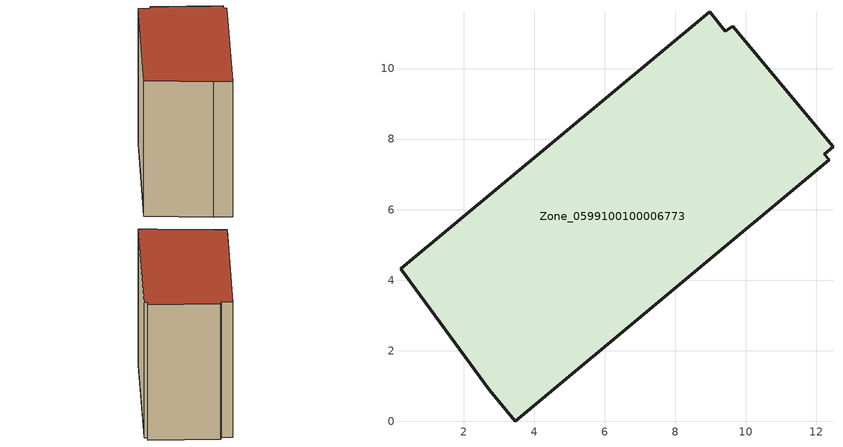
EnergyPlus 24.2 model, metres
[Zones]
Zone_0599100100006773
 floor ground (C_G): 9.41,11.06 9.62,11.21 12.47,7.79 12.22,7.57 12.36,7.41 3.45,0 2.72,0.89 0.2,4.32 8.97,11.61 z1.85
 wall outside (C_F): 2.72,0.89 3.45,0 12.36,7.41 12.22,7.57 12.47,7.79 9.62,11.21 9.41,11.06 8.97,11.61 0.2,4.32 2.72,0.89 z1.85:10.76
 roof outside (C_R): 12.36,7.41 12.22,7.57 12.47,7.79 9.62,11.21 9.41,11.06 8.97,11.61 0.2,4.32 2.72,0.89 3.45,0 z10.76
[BUILDING]
Pand.0599100100006773: North Axis=0; Terrain=City; Loads Convergence Tolerance Value=0.04; Temperature Convergence Tolerance Value=0.4; Solar Distribution=FullExterior; Maximum Number of Warmup Days=25; Minimum Number of Warmup Days=1
[Site:Location]
Rotterdam.The.Hague.AP_ZH_NLD Design_Conditions: Latitude=51.96; Longitude=4.45; Time Zone=1; Elevation=-4.5
[SITE:GROUNDTEMPERATURE:BUILDINGSURFACE]
18, 18, 18, 18, 18, 18, 18, 18, 18, 18, 18, 18
[MATERIAL] Thermal Absorptance=0.9; Solar Absorptance=0.7; Visible Absorptance=0.7
Name | Roughness | Thickness | Conductivity | Density | Specific Heat
G.TI.2015-2018 | MediumSmooth | 0.15 | 0.0428571 | 540 | 1210
F.TI.2015-2018 | Rough | 0.3 | 0.0666667 | 1920 | 840
R.TI.2015-2018 | MediumRough | 0.2 | 0.0333333 | 1500 | 1000
[CONSTRUCTION]
C_G: G.TI.2015-2018
C_F: F.TI.2015-2018
C_R: R.TI.2015-2018
[ZONE]
Zone_0599100100006773: Type=1; Multiplier=1; Ceiling Height=Autocalculate; Volume=Autocalculate; Floor Area=autocalculate; Part of Total Floor Area=Yes
[ZONEINFILTRATION:DESIGNFLOWRATE]
Infil_Zone_0599100100006773: Zone or ZoneList or Space or SpaceList=Zone_0599100100006773; Schedule=AlwaysOn; Design Flow Rate Calculation Method=Flow/Area; Flow Rate per Floor Area=0.0015; Constant Term Coefficient=1; Temperature Term Coefficient=0; Velocity Term Coefficient=0; Velocity Squared Term Coefficient=0
[HVACTEMPLATE:ZONE:IDEALLOADSAIRSYSTEM]
Zone_0599100100006773: Maximum Heating Supply Air Temperature=50; Minimum Cooling Supply Air Temperature=13; Maximum Heating Supply Air Humidity Ratio=0.0156; Minimum Cooling Supply Air Humidity Ratio=0.0077; Heating Limit=NoLimit; Cooling Limit=NoLimit; Dehumidification Control Type=ConstantSensibleHeatRatio; Cooling Sensible Heat Ratio=0.7; Dehumidification Setpoint=60; Humidification Control Type=None; Humidification Setpoint=30; Outdoor Air Method=None; Outdoor Air Flow Rate per Person=0.00944; Outdoor Air Flow Rate per Zone Floor Area=0; Outdoor Air Flow Rate per Zone=0; Demand Controlled Ventilation Type=None; Outdoor Air Economizer Type=NoEconomizer; Heat Recovery Type=None; Sensible Heat Recovery Effectiveness=0.7; Latent Heat Recovery Effectiveness=0.65
[ZONECONTROL:THERMOSTAT]
ThermostatControl_Zone_0599100100006773: Zone or ZoneList=Zone_0599100100006773; Control Type Schedule=DualSetpointControlType; Control 1=Thermostat_Zone_0599100100006773; Temperature Difference Between Cutout And Setpoint=0
[THERMOSTATSETPOINT:DUALSETPOINT]
Thermostat_Zone_0599100100006773: Heating Setpoint Temperature Schedule=HeatingSetpoint_Zone_0599100100006773; Cooling Setpoint Temperature Schedule=CoolingSetpoint_Zone_0599100100006773
[SCHEDULE:COMPACT]
HeatingSetpoint_Zone_0599100100006773: Through: 12/31, For: AllDays, Until: 24:00, 21
CoolingSetpoint_Zone_0599100100006773: Through: 12/31, For: AllDays, Until: 24:00, 24
DualSetpointControlType: Through: 12/31, For: AllDays, Until: 24:00, 4
AlwaysOn: Through: 12/31, For: AllDays, Until: 24:00, 1
